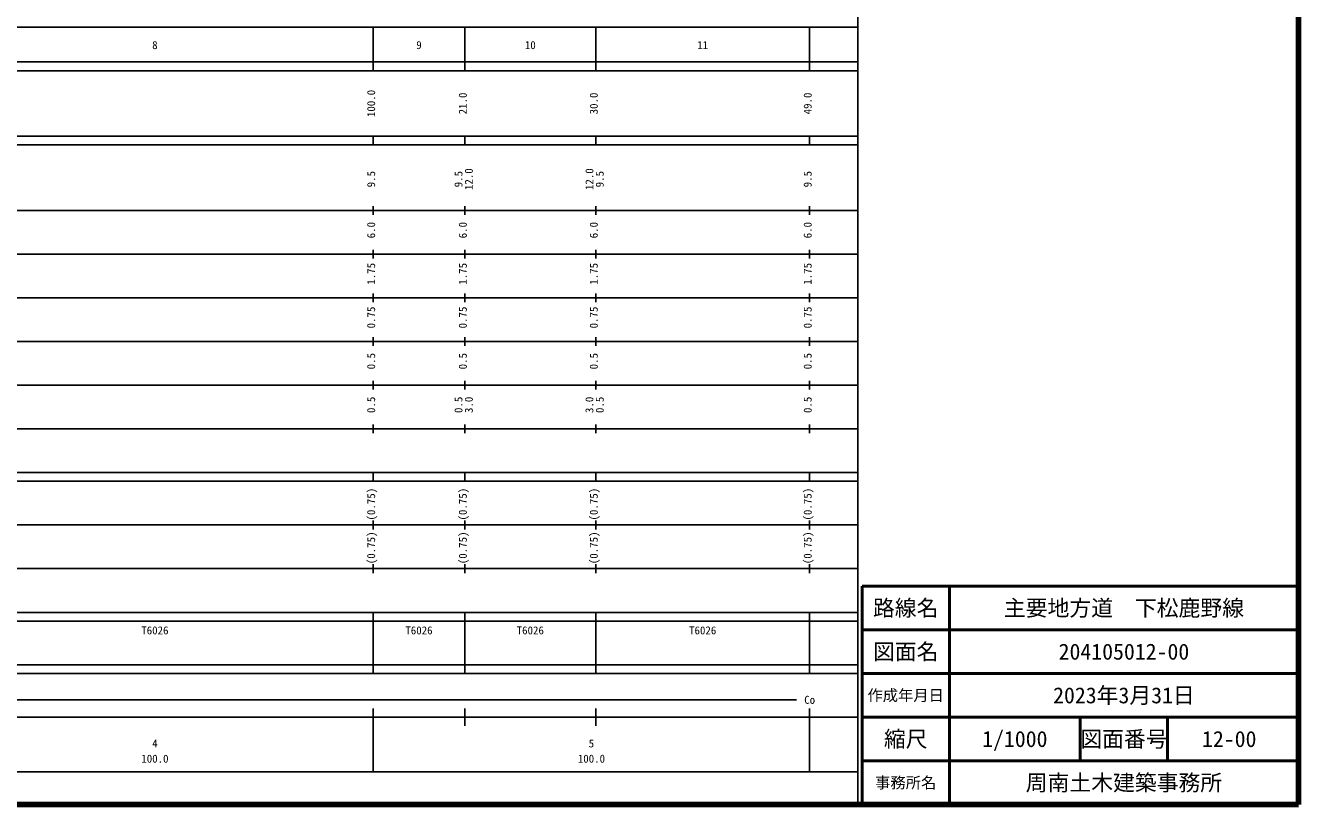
# Model space of a CAD drawing. Units: millimetres on the paper. Extents: x 40 to 680, y 20 to 380.
# Drawn here: x 388.3 to 680, y 20 to 198.4 of the extents above; entities that cross this region are included whole.
import ezdxf
from ezdxf.enums import TextEntityAlignment as Align

# ---------------------------------------------------------------- set-up
doc = ezdxf.new("R2010")
doc.units = ezdxf.units.MM
for name, color, linetype, lineweight in [('M-TTL', 2, 'Continuous', 140), ('M-TTL-BAND', 7, 'Continuous', 25), ('M-TTL-FRAM', 2, 'Continuous', 50), ('M-TTL-LINE', 7, 'Continuous', 50)]:
    doc.layers.add(name, color=color, linetype=linetype, lineweight=lineweight)
doc.layers.add('M-TTL-TXT', color=7, linetype='Continuous')
doc.styles.add('ＭＳ ゴシック', font='')
doc.styles.get('ＭＳ ゴシック').set_extended_font_data('MS Gothic')

msp = doc.modelspace()

# ---------------------------------------------------------------- linework, layer by layer
at = {"layer": 'M-TTL'}
for p, q in [((680, 20), (680, 380)), ((40, 20), (680, 20))]:
    msp.add_line(p, q, dxfattribs=at)
at = {"layer": 'M-TTL-BAND'}
for p, q in [((579, 20), (579, 370)), ((68, 198), (579, 198)), ((468, 188), (468, 198)), ((489, 188), (489, 198)), ((519, 188), (519, 198)), ((568, 188), (568, 198)), ((40, 190), (579, 190)), ((40, 188), (579, 188)), ((40, 173), (579, 173)), ((468, 171), (468, 173)), ((489, 171), (489, 173)), ((519, 171), (519, 173)), ((568, 171), (568, 173)), ((40, 171), (579, 171)), ((40, 156), (579, 156)), ((468, 155), (468, 157)), ((489, 155), (489, 157)), ((519, 155), (519, 157)), ((568, 155), (568, 157)), ((46, 146), (579, 146)), ((468, 145), (468, 147)), ((489, 145), (489, 147)), ((519, 145), (519, 147)), ((568, 145), (568, 147)), ((52, 136), (579, 136)), ((468, 135), (468, 137)), ((489, 135), (489, 137)), ((519, 135), (519, 137)), ((568, 135), (568, 137)), ((46, 126), (579, 126)), ((468, 125), (468, 127)), ((489, 125), (489, 127)), ((519, 125), (519, 127)), ((568, 125), (568, 127)), ((468, 115), (468, 117)), ((489, 115), (489, 117)), ((519, 115), (519, 117)), ((568, 115), (568, 117)), ((52, 116), (579, 116)), ((46, 106), (579, 106)), ((468, 105), (468, 107)), ((489, 105), (489, 107)), ((519, 105), (519, 107)), ((568, 105), (568, 107)), ((40, 96), (579, 96)), ((40, 94), (579, 94)), ((468, 94), (468, 96)), ((489, 94), (489, 96)), ((519, 94), (519, 96)), ((568, 94), (568, 96)), ((468, 83), (468, 85)), ((489, 83), (489, 85)), ((519, 83), (519, 85)), ((568, 83), (568, 85)), ((49, 84), (579, 84)), ((40, 74), (579, 74)), ((468, 73), (468, 75)), ((489, 73), (489, 75)), ((519, 73), (519, 75)), ((568, 73), (568, 75)), ((40, 64), (579, 64)), ((40, 62), (579, 62)), ((468, 62), (468, 64)), ((468, 52), (468, 62)), ((468, 52), (468, 62)), ((489, 62), (489, 64)), ((489, 52), (489, 62)), ((489, 52), (489, 62)), ((519, 62), (519, 64)), ((519, 52), (519, 62)), ((519, 52), (519, 62)), ((568, 62), (568, 64)), ((568, 52), (568, 62)), ((40, 52), (579, 52)), ((40, 50), (579, 50)), ((468, 50), (468, 52)), ((489, 50), (489, 52)), ((519, 50), (519, 52)), ((568, 50), (568, 52)), ((71, 44), (565, 44)), ((468, 27.5), (468, 42)), ((489, 38), (489, 42)), ((519, 38), (519, 42)), ((568, 27.5), (568, 42)), ((40, 40), (579, 40)), ((68, 27.5), (579, 27.5))]:
    msp.add_line(p, q, dxfattribs=at)
at = {"layer": 'M-TTL-FRAM'}
for p, q in [((680, 70), (580, 70)), ((580, 70), (580, 20))]:
    msp.add_line(p, q, dxfattribs=at)
at = {"layer": 'M-TTL-LINE'}
for p, q in [((600, 70), (600, 20)), ((680, 60), (580, 60)), ((680, 50), (580, 50)), ((680, 40), (580, 40)), ((630, 40), (630, 30)), ((650, 40), (650, 30)), ((680, 30), (580, 30))]:
    msp.add_line(p, q, dxfattribs=at)

# ---------------------------------------------------------------- texts
at = {"layer": 'M-TTL-BAND', "style": 'ＭＳ ゴシック'}
for s, p in [('8', (418, 192.405)), ('9', (478.5, 192.405)), ('10', (504, 192.405)), ('11', (543.5, 192.405)), ('Co', (568, 42.5)), ('4', (418, 32.523)), ('5', (518, 32.523)), ('100.0', (418, 29.033)), ('100.0', (518, 29.033))]:
    msp.add_text(s, height=1.833, dxfattribs=at).set_placement(p, align=Align.BOTTOM_CENTER)
for s, p in [('100.0', (469, 180.5)), ('21.0', (490, 180.5)), ('30.0', (520, 180.5)), ('49.0', (569, 180.5)), ('9.5', (469, 163.174)), ('9.5', (489, 163.174)), ('12.0', (491.37, 163.174)), ('12.0', (519, 163.174)), ('9.5', (521.37, 163.174)), ('9.5', (569, 163.174)), ('6.0', (469, 151.5)), ('6.0', (490, 151.5)), ('6.0', (520, 151.5)), ('6.0', (569, 151.5)), ('1.75', (469, 141.5)), ('1.75', (490, 141.5)), ('1.75', (520, 141.5)), ('1.75', (569, 141.5)), ('0.75', (469, 131.5)), ('0.75', (490, 131.5)), ('0.75', (520, 131.5)), ('0.75', (569, 131.5)), ('0.5', (469, 121.5)), ('0.5', (490, 121.5)), ('0.5', (520, 121.5)), ('0.5', (569, 121.5)), ('0.5', (469, 111.5)), ('0.5', (489, 111.5)), ('3.0', (491.37, 111.5)), ('3.0', (519, 111.5)), ('0.5', (521.37, 111.5)), ('0.5', (569, 111.5)), ('(0.75)', (469, 88.764)), ('(0.75)', (490, 88.764)), ('(0.75)', (520, 88.764)), ('(0.75)', (569, 88.764)), ('(0.75)', (469, 78.764)), ('(0.75)', (490, 78.764)), ('(0.75)', (520, 78.764)), ('(0.75)', (569, 78.764))]:
    msp.add_text(s, height=1.833, rotation=90, dxfattribs=at).set_placement(p, align=Align.BOTTOM_CENTER)
for p in [(414.875, 58.405), (475.375, 58.405), (500.875, 58.405), (540.375, 58.405)]:
    msp.add_text('T6026', height=1.833, dxfattribs=at).set_placement(p, align=Align.BOTTOM_LEFT)
at = {"layer": 'M-TTL-TXT', "style": 'ＭＳ ゴシック'}
for s, height, p in [('路線名', 3.666, (590, 65)), ('路線名', 3.666, (590, 65)), ('主要地方道\u3000下松鹿野線', 3.666, (640, 65)), ('図面名', 3.666, (590, 55)), ('図面名', 3.666, (590, 55)), ('204105012-00', 3.666, (640, 55)), ('作成年月日', 2.566, (590, 45)), ('作成年月日', 2.566, (590, 45)), ('2023年3月31日', 3.666, (640, 45)), ('縮尺', 3.666, (590, 35)), ('縮尺', 3.666, (590, 35)), ('1/1000', 3.666, (615, 35)), ('図面番号', 3.666, (640, 35)), ('図面番号', 3.666, (640, 35)), ('12-00', 3.666, (664.125, 35)), ('事務所名', 2.566, (590, 25)), ('事務所名', 2.566, (590, 25)), ('周南土木建築事務所', 3.666, (640, 25))]:
    msp.add_text(s, height=height, dxfattribs=at).set_placement(p, align=Align.MIDDLE_CENTER)

doc.saveas('drawing.dxf')
